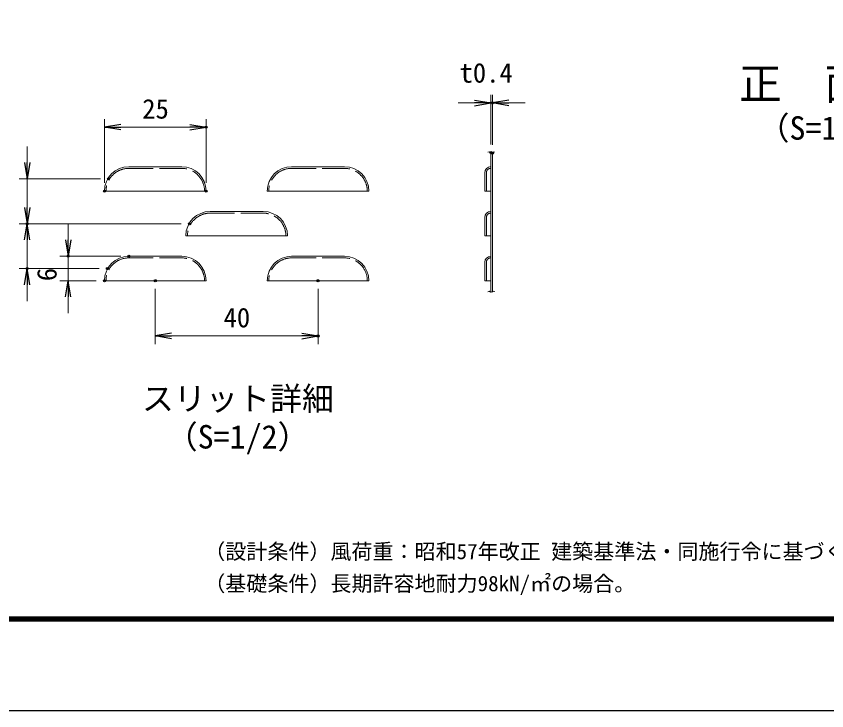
# Model space of a CAD drawing. Units: millimetres, scale not verified, with parts at other scales. Extents: x -4200 to 4200, y -2970 to 2970.
# Drawn here: x -288 to 1705, y -2970 to -1264 of the extents above; entities that cross this region are included whole.
import ezdxf
from ezdxf.enums import TextEntityAlignment as Align

# ---------------------------------------------------------------- set-up
doc = ezdxf.new("R2010")
doc.units = ezdxf.units.MM
doc.header["$LTSCALE"] = 10
doc.header["$PDMODE"] = 32
doc.header["$PDSIZE"] = 5
doc.linetypes.add('DASHED', pattern=[7.5, 6, -1.5])
for name, color, linetype, lineweight in [('0-0_D-TTL-TXT', 7, 'Continuous', 25), ('0-2_D-STR3', 3, 'Continuous', 13), ('0-4_D-STR-DIM', 7, 'Continuous', 13), ('0-B_D-STR2', 7, 'Continuous', 13), ('0-C_D-TTL', 2, 'Continuous', 25)]:
    doc.layers.add(name, color=color, linetype=linetype, lineweight=lineweight)
doc.layers.add('0-5_0', color=7, linetype='Continuous')
doc.layers.add('0-6_Defpoints', color=8, linetype='Continuous')
doc.styles.add('ＭＳ ゴシック', font='')
doc.styles.get('ＭＳ ゴシック').set_extended_font_data('MS Gothic')

# ---------------------------------------------------------------- blocks, each defined once
blk = doc.blocks.new('_Open')
at = {"layer": '0-5_0'}
blk.add_line((-10, 1.667), (0, 0), dxfattribs=at)
blk.add_lwpolyline([(-10, -1.667), (0, 0), (-10, 0)], dxfattribs=at)

msp = doc.modelspace()

# ---------------------------------------------------------------- linework, layer by layer
at = {"layer": '0-2_D-STR3', "linetype": 'DASHED'}
for p, q in [((-10.79, -1637.33), (119.21, -1637.33)), ((389.21, -1637.33), (519.21, -1637.33)), ((867.93, -1648.21), (867.93, -1693.33)), ((189.21, -1747.33), (319.21, -1747.33)), ((867.93, -1758.21), (867.93, -1803.33)), ((-10.79, -1857.33), (119.21, -1857.33)), ((389.21, -1857.33), (519.21, -1857.33)), ((867.93, -1868.21), (867.93, -1913.33))]:
    msp.add_line(p, q, dxfattribs=at)
for centre, radius, start, end in [((-10.79, -1693.33), 56, 90, 180), ((119.21, -1693.33), 56, 0, 90), ((389.21, -1693.33), 56, 90, 180), ((519.21, -1693.33), 56, 0, 90), ((878.93, -1648.21), 11, 90, 180), ((189.21, -1803.33), 56, 90, 180), ((319.21, -1803.33), 56, 0, 90), ((878.93, -1758.21), 11, 90, 180), ((-10.79, -1913.33), 56, 90, 180), ((119.21, -1913.33), 56, 0, 90), ((389.21, -1913.33), 56, 90, 180), ((519.21, -1913.33), 56, 0, 90), ((878.93, -1868.21), 11, 90, 180)]:
    msp.add_arc(centre, radius, start, end, dxfattribs=at)
at = {"layer": '0-4_D-STR-DIM'}
for p, q in [((878.93, -1578.62), (878.93, -1456.72)), ((882.93, -1579.85), (882.93, -1456.72)), ((838.93, -1476.72), (798.93, -1476.72)), ((878.93, -1476.72), (882.93, -1476.72)), ((922.93, -1476.72), (962.93, -1476.72)), ((-70.79, -1673.33), (-70.79, -1516.39)), ((179.21, -1673.33), (179.21, -1516.39)), ((-30.79, -1536.39), (139.21, -1536.39)), ((-260.47, -1623.33), (-260.47, -1583.33)), ((-80.72, -1663.33), (-280.47, -1663.33)), ((-260.47, -1663.33), (-260.47, -1773.33)), ((-260.47, -1733.33), (-260.47, -1693.33)), ((118.1, -1773.33), (-280.47, -1773.33)), ((118.1, -1773.33), (-280.47, -1773.33)), ((-260.47, -1773.33), (-260.47, -1883.33)), ((-160.08, -1813.33), (-160.08, -1773.33)), ((-260.47, -1813.33), (-260.47, -1853.33)), ((-30.79, -1853.33), (-180.08, -1853.33)), ((-160.08, -1913.33), (-160.08, -1853.33)), ((-83.56, -1883.33), (-280.47, -1883.33)), ((-260.47, -1923.33), (-260.47, -1963.33)), ((-90.79, -1913.33), (-180.08, -1913.33)), ((54.21, -1933.33), (54.21, -2069.17)), ((454.21, -1933.33), (454.21, -2069.17)), ((-160.08, -1953.33), (-160.08, -1993.33)), ((94.21, -2049.17), (414.21, -2049.17))]:
    msp.add_line(p, q, dxfattribs=at)
for points in [[(871.22, -1597.96), (874.85, -1596.96), (878.15, -1598.77), (883.67, -1597.74), (881.6, -1599.04), (886.57, -1596.96), (888.5, -1597.74)], [(871.22, -1940.39), (874.85, -1939.39), (878.15, -1941.2), (883.67, -1940.17), (881.6, -1941.46), (886.57, -1939.39), (888.5, -1940.17)]]:
    msp.add_lwpolyline(points, dxfattribs=at)
at = {"layer": '0-6_Defpoints'}
for p in [(882.93, -1476.72), (179.21, -1536.39), (878.93, -1598.62), (882.93, -1599.85), (-60.72, -1663.33), (-70.79, -1693.33), (179.21, -1693.33), (-260.47, -1773.33), (138.1, -1773.33), (-160.08, -1853.33), (-10.79, -1853.33), (-260.47, -1883.33), (-63.56, -1883.33), (-70.79, -1913.33), (54.21, -1913.33), (454.21, -1913.33), (454.21, -2049.17)]:
    msp.add_point(p, dxfattribs=at)
at = {"layer": '0-B_D-STR2'}
for p, q in [((878.93, -1598.34), (878.93, -1940.77)), ((882.93, -1598.34), (882.93, -1940.77)), ((-10.79, -1633.33), (119.21, -1633.33)), ((389.21, -1633.33), (519.21, -1633.33)), ((863.93, -1648.21), (863.93, -1693.33)), ((-70.79, -1693.33), (179.21, -1693.33)), ((329.21, -1693.33), (579.21, -1693.33)), ((878.93, -1693.33), (863.93, -1693.33)), ((189.21, -1743.33), (319.21, -1743.33)), ((863.93, -1758.21), (863.93, -1803.33)), ((129.21, -1803.33), (379.21, -1803.33)), ((878.93, -1803.33), (863.93, -1803.33)), ((-10.79, -1853.33), (119.21, -1853.33)), ((389.21, -1853.33), (519.21, -1853.33)), ((863.93, -1868.21), (863.93, -1913.33)), ((-70.79, -1913.33), (179.21, -1913.33)), ((329.21, -1913.33), (579.21, -1913.33)), ((878.93, -1913.33), (863.93, -1913.33))]:
    msp.add_line(p, q, dxfattribs=at)
for centre, radius, start, end in [((-10.79, -1693.33), 60, 90, 180), ((119.21, -1693.33), 60, 0, 90), ((389.21, -1693.33), 60, 90, 180), ((519.21, -1693.33), 60, 0, 90), ((878.93, -1648.21), 15, 90, 180), ((189.21, -1803.33), 60, 90, 180), ((319.21, -1803.33), 60, 0, 90), ((878.93, -1758.21), 15, 90, 180), ((-10.79, -1913.33), 60, 90, 180), ((119.21, -1913.33), 60, 0, 90), ((389.21, -1913.33), 60, 90, 180), ((519.21, -1913.33), 60, 0, 90), ((878.93, -1868.21), 15, 90, 180)]:
    msp.add_arc(centre, radius, start, end, dxfattribs=at)
at = {"layer": '0-C_D-TTL'}
for points in [[(-4200.18, 2970.19), (4199.82, 2970.19), (4199.82, -2969.81), (-4200.18, -2969.81)], [(-3930.18, 2750.19), (3929.82, 2750.19), (3929.82, -2749.81), (-3930.18, -2749.81)], [(-3927.68, 2747.69), (3927.32, 2747.69), (3927.32, -2747.31), (-3927.68, -2747.31)], [(-3925.18, 2745.19), (3924.82, 2745.19), (3924.82, -2744.81), (-3925.18, -2744.81)], [(-3922.68, 2742.69), (3922.32, 2742.69), (3922.32, -2742.31), (-3922.68, -2742.31)], [(-3920.18, 2740.19), (3919.82, 2740.19), (3919.82, -2739.81), (-3920.18, -2739.81)]]:
    msp.add_lwpolyline(points, close=True, dxfattribs=at)

# ---------------------------------------------------------------- block references
at = {"layer": '0-4_D-STR-DIM', "xscale": 4, "yscale": 4}
for p in [(878.93, -1476.72), (179.21, -1536.39), (454.21, -2049.17)]:
    msp.add_blockref('_Open', p, dxfattribs=at)
for p, rotation in [((882.93, -1476.72), 180), ((-70.79, -1536.39), 180), ((-260.47, -1663.33), 270), ((-260.47, -1773.33), 270), ((-260.47, -1773.33), 90), ((-160.08, -1853.33), 270), ((-260.47, -1883.33), 90), ((-160.08, -1913.33), 90), ((54.21, -2049.17), 180)]:
    msp.add_blockref('_Open', p, dxfattribs=dict(at, rotation=rotation))

# ---------------------------------------------------------------- texts
at = {"layer": '0-0_D-TTL-TXT', "style": 'ＭＳ ゴシック'}
for s, height, p in [('正\u3000面\u3000図', 76.98, (1488.78, -1491.19)), ('（S=1／20）', 57.7, (1534.26, -1584.39)), ('スリット詳細', 57.7, (21.24, -2249.14)), ('（S=1/2）', 57.7, (79.71, -2342.92)), ('（設計条件）風荷重：昭和57年改正 建築基準法・同施行令に基づく風圧力に準拠。', 37.9, (174.46, -2608.79)), ('（基礎条件）長期許容地耐力98kN/㎡の場合。', 37.9, (174.46, -2687.53))]:
    msp.add_text(s, height=height, dxfattribs=at).set_placement(p, align=Align.BOTTOM_LEFT)
at = {"layer": '0-4_D-STR-DIM', "style": 'ＭＳ ゴシック'}
for s, p in [('t0.4', (801.99, -1441.2)), ('25', (22.11, -1529.64)), ('40', (221.96, -2042.42))]:
    msp.add_text(s, height=48.09, dxfattribs=at).set_placement(p, align=Align.BOTTOM_LEFT)
msp.add_text('6', height=48.09, rotation=90, dxfattribs=at).set_placement((-173.87, -1914.56), align=Align.BOTTOM_LEFT)

doc.saveas('drawing.dxf')
